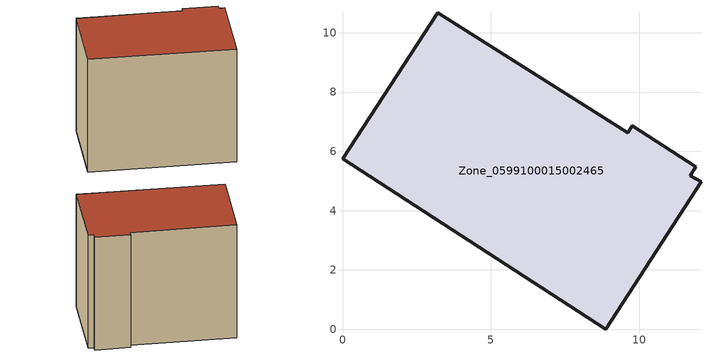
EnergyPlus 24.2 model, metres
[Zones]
Zone_0599100015002465
 floor ground (C_G): 8.87,0 0,5.74 3.21,10.67 9.62,6.62 9.76,6.86 11.91,5.48 11.73,5.18 12.09,4.97 z1.01
 wall outside (C_F): 9.62,6.62 3.21,10.67 0,5.74 8.87,0 12.09,4.97 11.73,5.18 11.91,5.48 9.76,6.86 9.62,6.62 z1.01:10.12
 roof outside (C_R): 8.87,0 12.09,4.97 11.73,5.18 11.91,5.48 9.76,6.86 9.62,6.62 3.21,10.67 0,5.74 z10.12
[BUILDING]
Pand.0599100015002465: North Axis=0; Terrain=City; Loads Convergence Tolerance Value=0.04; Temperature Convergence Tolerance Value=0.4; Solar Distribution=FullExterior; Maximum Number of Warmup Days=25; Minimum Number of Warmup Days=1
[Site:Location]
Rotterdam.The.Hague.AP_ZH_NLD Design_Conditions: Latitude=51.96; Longitude=4.45; Time Zone=1; Elevation=-4.5
[SITE:GROUNDTEMPERATURE:BUILDINGSURFACE]
18, 18, 18, 18, 18, 18, 18, 18, 18, 18, 18, 18
[MATERIAL] Thermal Absorptance=0.9; Solar Absorptance=0.7; Visible Absorptance=0.7
Name | Roughness | Thickness | Conductivity | Density | Specific Heat
G.TI.2006-2014 | MediumSmooth | 0.15 | 0.06 | 540 | 1210
F.TI.2006-2014 | Rough | 0.3 | 0.12 | 1920 | 840
R.TI.2006-2014 | MediumRough | 0.2 | 0.08 | 1500 | 1000
[CONSTRUCTION]
C_G: G.TI.2006-2014
C_F: F.TI.2006-2014
C_R: R.TI.2006-2014
[ZONE]
Zone_0599100015002465: Type=1; Multiplier=1; Ceiling Height=Autocalculate; Volume=Autocalculate; Floor Area=autocalculate; Part of Total Floor Area=Yes
[ZONEINFILTRATION:DESIGNFLOWRATE]
Infil_Zone_0599100015002465: Zone or ZoneList or Space or SpaceList=Zone_0599100015002465; Schedule=AlwaysOn; Design Flow Rate Calculation Method=Flow/Area; Flow Rate per Floor Area=0.0015; Constant Term Coefficient=1; Temperature Term Coefficient=0; Velocity Term Coefficient=0; Velocity Squared Term Coefficient=0
[HVACTEMPLATE:ZONE:IDEALLOADSAIRSYSTEM]
Zone_0599100015002465: Maximum Heating Supply Air Temperature=50; Minimum Cooling Supply Air Temperature=13; Maximum Heating Supply Air Humidity Ratio=0.0156; Minimum Cooling Supply Air Humidity Ratio=0.0077; Heating Limit=NoLimit; Cooling Limit=NoLimit; Dehumidification Control Type=ConstantSensibleHeatRatio; Cooling Sensible Heat Ratio=0.7; Dehumidification Setpoint=60; Humidification Control Type=None; Humidification Setpoint=30; Outdoor Air Method=None; Outdoor Air Flow Rate per Person=0.00944; Outdoor Air Flow Rate per Zone Floor Area=0; Outdoor Air Flow Rate per Zone=0; Demand Controlled Ventilation Type=None; Outdoor Air Economizer Type=NoEconomizer; Heat Recovery Type=None; Sensible Heat Recovery Effectiveness=0.7; Latent Heat Recovery Effectiveness=0.65
[ZONECONTROL:THERMOSTAT]
ThermostatControl_Zone_0599100015002465: Zone or ZoneList=Zone_0599100015002465; Control Type Schedule=DualSetpointControlType; Control 1=Thermostat_Zone_0599100015002465; Temperature Difference Between Cutout And Setpoint=0
[THERMOSTATSETPOINT:DUALSETPOINT]
Thermostat_Zone_0599100015002465: Heating Setpoint Temperature Schedule=HeatingSetpoint_Zone_0599100015002465; Cooling Setpoint Temperature Schedule=CoolingSetpoint_Zone_0599100015002465
[SCHEDULE:COMPACT]
HeatingSetpoint_Zone_0599100015002465: Through: 12/31, For: AllDays, Until: 24:00, 21
CoolingSetpoint_Zone_0599100015002465: Through: 12/31, For: AllDays, Until: 24:00, 24
DualSetpointControlType: Through: 12/31, For: AllDays, Until: 24:00, 4
AlwaysOn: Through: 12/31, For: AllDays, Until: 24:00, 1
